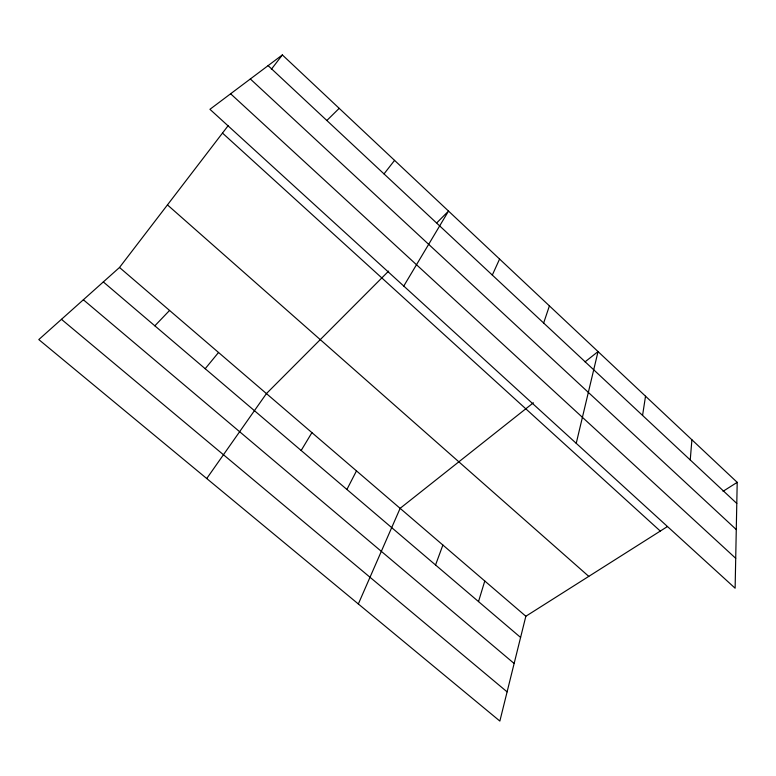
<?xml version="1.0" encoding="UTF-8"?>
<svg xmlns="http://www.w3.org/2000/svg" width="776" height="776" viewBox="0 0 776 776"><rect width="100%" height="100%" fill="white"/><g stroke="black" fill="none" stroke-linecap="round" stroke-linejoin="round"><path stroke-width="1.16" d="M737.2 482.342L735.124 588.218L209.937 109.309L282.357 54.931L737.2 482.342L723.038 491.315M690.242 459.964L691.901 439.779M642.567 415.422L645.525 396.196M576.228 443.329L598.044 351.576L585.055 361.858M667.379 526.584L525.847 616.251L499.86 721.069L38.8 339.578L119.504 267.478L228.299 125.489M478.511 601.594L484.777 581.001M543.646 323.02L549.408 305.88M435.549 564.996L442.883 545.043M358.337 603.971L400.125 508.338L533.393 402.783M492.314 275.073L499.579 259.058M346.911 489.472L356.485 470.877M403.762 286.053L448.518 211.082L436.82 222.809M301.166 450.487L311.923 432.639M206.736 478.53L266.43 393.587L388.65 271.086M271.358 69.287L282.357 54.931M384.013 173.902L394.567 160.38M205.194 368.726L218.531 352.479M154.841 325.823L169.566 310.449M326.841 120.503L339.199 108.349M61.469 319.324L507.097 691.862M83.362 299.769L514.139 663.48M103.324 281.93L520.589 637.445M119.504 267.478L525.847 616.251M167.451 204.903L588.78 576.374M222.479 133.074L660.289 531.065M230.618 93.78L735.716 558.322M250.338 78.977L736.278 529.562M268.108 65.63L736.783 503.44"/></g></svg>
